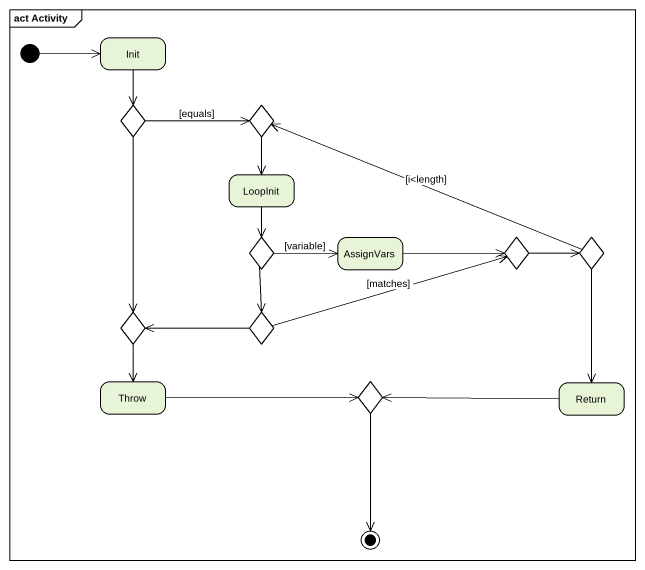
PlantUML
@startuml
mainframe act Activity
hide empty description
state Init
state choice1 <<choice>>
state choice2 <<choice>> #FFFF00
state LoopInit
state choice3 <<choice>>
state AssignVars
state choice4 <<choice>> #FFFF00
state choice5 <<choice>>
state choice6 <<choice>> #FFFF00
state choice7 <<choice>>
state Throw
state choice8 <<choice>> #FFFF00
state "Return" as Return_
[*] -right-> Init
Init --> choice1
choice1 -right-> choice2 : [equals]
choice1 --> choice6
choice2 --> LoopInit
LoopInit --> choice3
choice3 -right-> AssignVars : [variable]
choice3 --> choice7
AssignVars -right-> choice4
choice4 -right-> choice5
choice5 -left-> choice2 : [i<length]
choice5 --> Return_
choice6 --> Throw
choice7 -right-> choice4 : [matches]
choice7 -left-> choice6
Throw -right-> choice8
Return_ -left-> choice8
choice8 --> [*]
@enduml
